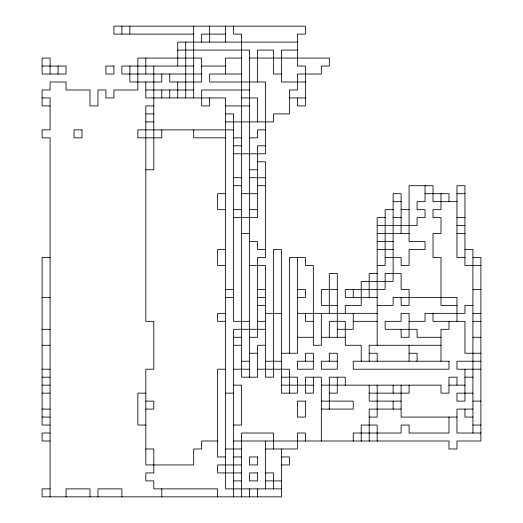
<?xml version="1.0" encoding="UTF-8"?>
<svg xmlns="http://www.w3.org/2000/svg" width="523" height="523" viewBox="0 0 523 523"><rect width="100%" height="100%" fill="white"/><g stroke="black" fill="none" stroke-linecap="round" stroke-linejoin="round"><path stroke-width="0.78" d="M193.687 34.126L113.909 34.126L113.909 26.15L305.38 26.15L305.38 34.126L297.404 34.126L297.404 66.042L305.38 66.042L305.38 105.927L297.404 105.927L297.404 97.951M225.596 34.126L201.662 34.126L201.662 42.108M297.404 42.108L177.728 42.108L177.728 66.042M177.728 50.084L249.53 50.084L249.53 377.181M297.404 50.084L281.446 50.084L281.446 81.993L305.38 81.993M241.554 58.06L225.596 58.06L225.596 74.018M249.53 58.06L329.313 58.06L329.313 66.042L321.338 66.042L321.338 74.018L297.404 74.018L297.404 89.976L289.422 89.976L289.422 113.909L273.47 113.909L273.47 121.885L225.596 121.885M42.108 66.042L66.042 66.042L66.042 74.018L42.108 74.018L42.108 58.06L50.084 58.06L50.084 74.018M193.687 66.042L121.885 66.042L121.885 74.018L201.662 74.018M201.662 66.042L225.596 66.042M241.554 74.018L209.645 74.018L209.645 81.993L265.488 81.993L265.488 153.795L233.578 153.795M281.446 74.018L273.47 74.018L273.47 50.084L257.512 50.084L257.512 81.993M145.819 89.976L193.687 89.976M249.53 89.976L201.662 89.976L201.662 105.927L209.645 105.927L209.645 97.951M42.108 97.951L50.084 97.951L50.084 129.861L42.108 129.861L42.108 137.843L50.084 137.843L50.084 496.85M241.554 97.951L257.512 97.951L257.512 121.885M289.422 97.951L305.38 97.951M50.084 105.927L42.108 105.927L42.108 89.976L50.084 89.976L50.084 81.993L66.042 81.993L66.042 89.976L89.976 89.976L89.976 105.927L97.951 105.927L97.951 89.976L105.927 89.976L105.927 97.951L113.909 97.951L113.909 89.976L137.843 89.976L137.843 58.06L201.662 58.06L201.662 81.993L169.753 81.993L169.753 74.018M153.795 105.927L145.819 105.927L145.819 321.338L153.795 321.338L153.795 369.205L145.819 369.205L145.819 464.94L193.687 464.94L193.687 448.982L201.662 448.982L201.662 441.007L217.62 441.007M225.596 105.927L249.53 105.927M145.819 113.909L153.795 113.909M225.596 113.909L233.578 113.909L233.578 321.338L249.53 321.338M145.819 121.885L153.795 121.885M233.578 129.861L137.843 129.861L137.843 137.843L161.777 137.843L161.777 129.861M265.488 129.861L257.512 129.861L257.512 137.843L249.53 137.843M225.596 137.843L193.687 137.843L193.687 129.861M233.578 137.843L241.554 137.843M233.578 145.819L241.554 145.819M265.488 145.819L257.512 145.819L257.512 217.62L233.578 217.62M257.512 161.777L265.488 161.777L265.488 257.512L257.512 257.512L257.512 337.289L249.53 337.289M145.819 169.753L153.795 169.753L153.795 66.042M249.53 169.753L257.512 169.753M233.578 177.728L241.554 177.728M249.53 177.728L265.488 177.728M233.578 185.711L241.554 185.711M257.512 185.711L265.488 185.711M225.596 193.687L217.62 193.687L217.62 209.645L225.596 209.645M241.554 193.687L257.512 193.687M425.049 193.687L448.982 193.687L448.982 201.662M456.958 193.687L464.94 193.687M393.139 201.662L401.115 201.662M456.958 201.662L433.024 201.662L433.024 185.711L409.091 185.711L409.091 241.554L425.049 241.554L425.049 249.53L409.091 249.53L409.091 265.488L401.115 265.488L401.115 257.512L385.157 257.512M233.578 209.645L241.554 209.645M249.53 209.645L257.512 209.645M393.139 209.645L385.157 209.645L385.157 265.488L377.181 265.488M401.115 209.645L409.091 209.645M385.157 217.62L377.181 217.62L377.181 345.272M393.139 217.62L401.115 217.62M456.958 217.62L464.94 217.62M377.181 225.596L417.073 225.596L417.073 217.62L425.049 217.62L425.049 209.645L417.073 209.645L417.073 201.662L425.049 201.662L425.049 185.711M456.958 225.596L464.94 225.596M241.554 233.578L249.53 233.578M377.181 233.578L409.091 233.578M456.958 233.578L464.94 233.578M249.53 241.554L257.512 241.554L257.512 249.53L265.488 249.53M377.181 241.554L393.139 241.554M225.596 249.53L217.62 249.53L217.62 265.488L225.596 265.488M377.181 249.53L393.139 249.53M464.94 249.53L472.916 249.53L472.916 433.024M50.084 257.512L42.108 257.512L42.108 425.049L50.084 425.049M464.94 257.512L456.958 257.512L456.958 185.711L464.94 185.711L464.94 265.488L480.892 265.488M472.916 257.512L480.892 257.512L480.892 441.007L456.958 441.007L456.958 448.982L448.982 448.982L448.982 441.007L233.578 441.007M249.53 265.488L265.488 265.488L265.488 377.181L273.47 377.181L273.47 249.53L281.446 249.53L281.446 393.139L297.404 393.139L297.404 377.181L281.446 377.181M377.181 273.47L369.205 273.47L369.205 297.404M225.596 289.422L233.578 289.422M257.512 289.422L265.488 289.422M297.404 289.422L305.38 289.422L305.38 297.404L297.404 297.404M337.289 289.422L321.338 289.422L321.338 305.38L337.289 305.38M472.916 289.422L480.892 289.422M42.108 297.404L50.084 297.404M225.596 297.404L233.578 297.404M257.512 297.404L265.488 297.404M377.181 297.404L345.272 297.404L345.272 289.422L385.157 289.422L385.157 273.47L401.115 273.47L401.115 289.422L409.091 289.422L409.091 305.38L401.115 305.38L401.115 297.404M257.512 305.38L265.488 305.38M377.181 305.38L393.139 305.38L393.139 297.404L456.958 297.404L456.958 321.338M456.958 305.38L441.007 305.38L441.007 257.512L433.024 257.512L433.024 233.578L441.007 233.578L441.007 217.62L433.024 217.62L433.024 209.645L441.007 209.645L441.007 193.687M472.916 305.38L464.94 305.38L464.94 313.355L425.049 313.355L425.049 321.338L409.091 321.338M225.596 313.355L217.62 313.355L217.62 321.338L225.596 321.338M265.488 313.355L281.446 313.355M297.404 313.355L377.181 313.355M472.916 313.355L480.892 313.355M257.512 321.338L265.488 321.338M313.355 321.338L305.38 321.338L305.38 313.355M353.247 321.338L377.181 321.338M472.916 321.338L480.892 321.338M42.108 329.313L50.084 329.313M265.488 329.313L233.578 329.313L233.578 496.85M337.289 329.313L353.247 329.313L353.247 313.355M233.578 337.289L241.554 337.289M297.404 337.289L313.355 337.289M321.338 337.289L345.272 337.289M441.007 337.289L417.073 337.289L417.073 329.313L385.157 329.313L385.157 321.338L401.115 321.338L401.115 313.355L409.091 313.355L409.091 337.289L401.115 337.289L401.115 329.313M472.916 337.289L480.892 337.289M42.108 345.272L50.084 345.272M233.578 345.272L241.554 345.272M265.488 345.272L257.512 345.272L257.512 377.181L241.554 377.181L241.554 34.126L233.578 34.126L233.578 26.15M441.007 345.272L369.205 345.272L369.205 361.223M249.53 353.247L257.512 353.247M281.446 353.247L297.404 353.247L297.404 257.512M369.205 353.247L377.181 353.247L377.181 361.223M409.091 353.247L417.073 353.247L417.073 361.223M480.892 353.247L464.94 353.247L464.94 321.338L433.024 321.338L433.024 313.355M241.554 361.223L249.53 361.223M265.488 361.223L281.446 361.223M313.355 361.223L297.404 361.223L297.404 369.205L313.355 369.205L313.355 353.247L305.38 353.247L305.38 361.223M337.289 361.223L321.338 361.223L321.338 369.205L337.289 369.205L337.289 353.247L329.313 353.247L329.313 361.223M480.892 361.223L456.958 361.223L456.958 369.205L480.892 369.205M42.108 369.205L50.084 369.205M225.596 369.205L217.62 369.205L217.62 456.958L225.596 456.958M233.578 369.205L249.53 369.205M257.512 369.205L289.422 369.205L289.422 393.139M42.108 377.181L50.084 377.181M464.94 377.181L472.916 377.181M42.108 385.157L50.084 385.157M233.578 385.157L241.554 385.157L241.554 425.049L233.578 425.049M281.446 385.157L313.355 385.157M321.338 385.157L441.007 385.157L441.007 393.139L448.982 393.139L448.982 377.181L456.958 377.181L456.958 385.157M448.982 385.157L464.94 385.157M42.108 393.139L50.084 393.139M145.819 393.139L137.843 393.139L137.843 425.049L145.819 425.049M225.596 393.139L233.578 393.139M329.313 393.139L337.289 393.139L337.289 377.181M369.205 393.139L409.091 393.139L409.091 385.157M472.916 393.139L456.958 393.139L456.958 401.115L464.94 401.115L464.94 369.205M145.819 401.115L153.795 401.115L153.795 409.091L145.819 409.091M321.338 401.115L353.247 401.115L353.247 409.091L321.338 409.091M401.115 401.115L369.205 401.115L369.205 385.157M472.916 401.115L480.892 401.115M42.108 409.091L50.084 409.091M401.115 409.091L369.205 409.091L369.205 441.007M472.916 409.091L456.958 409.091L456.958 433.024L480.892 433.024M42.108 417.073L50.084 417.073M369.205 417.073L377.181 417.073L377.181 385.157M456.958 417.073L401.115 417.073L401.115 385.157M472.916 417.073L464.94 417.073L464.94 409.091M472.916 425.049L480.892 425.049M50.084 433.024L42.108 433.024L42.108 441.007L50.084 441.007M145.819 448.982L153.795 448.982L153.795 472.916L145.819 472.916L145.819 480.892L153.795 480.892L153.795 488.874L217.62 488.874L217.62 496.85M225.596 448.982L241.554 448.982M265.488 448.982L297.404 448.982L297.404 433.024L305.38 433.024L305.38 441.007M233.578 456.958L241.554 456.958M281.446 456.958L289.422 456.958L289.422 464.94L281.446 464.94M241.554 464.94L217.62 464.94L217.62 472.916L241.554 472.916M265.488 472.916L273.47 472.916L273.47 488.874M233.578 480.892L241.554 480.892M265.488 480.892L281.446 480.892M50.084 488.874L42.108 488.874L42.108 496.85L281.446 496.85L281.446 448.982M281.446 488.874L225.596 488.874L225.596 97.951L145.819 97.951L145.819 81.993M448.982 321.338L448.982 329.313L441.007 329.313L441.007 361.223M448.982 417.073L448.982 433.024L409.091 433.024L409.091 425.049L401.115 425.049L401.115 433.024L353.247 433.024L353.247 441.007M409.091 345.272L409.091 361.223M401.115 233.578L401.115 193.687L393.139 193.687L393.139 281.446L361.223 281.446L361.223 305.38L345.272 305.38L345.272 313.355M393.139 385.157L393.139 393.139M393.139 401.115L393.139 409.091M377.181 441.007L377.181 425.049L361.223 425.049L361.223 441.007M361.223 361.223L361.223 345.272L345.272 345.272L345.272 321.338L329.313 321.338L329.313 337.289M353.247 289.422L353.247 297.404M345.272 385.157L345.272 377.181L329.313 377.181L329.313 409.091M337.289 337.289L337.289 273.47L329.313 273.47L329.313 313.355M321.338 313.355L321.338 345.272L313.355 345.272L313.355 265.488L305.38 265.488L305.38 257.512L289.422 257.512L289.422 353.247M321.338 441.007L321.338 377.181L305.38 377.181L305.38 393.139L313.355 393.139L313.355 377.181M273.47 448.982L273.47 433.024L241.554 433.024L241.554 496.85M265.488 441.007L265.488 488.874M257.512 488.874L257.512 496.85M249.53 488.874L249.53 496.85M225.596 26.15L225.596 42.108M209.645 26.15L209.645 42.108M193.687 26.15L193.687 97.951M185.711 42.108L185.711 97.951M177.728 81.993L177.728 97.951M169.753 89.976L169.753 97.951M161.777 74.018L161.777 81.993L129.861 81.993L129.861 66.042M161.777 89.976L161.777 97.951M161.777 488.874L161.777 496.85M145.819 58.06L145.819 74.018M129.861 26.15L129.861 34.126M121.885 26.15L121.885 34.126M121.885 496.85L121.885 488.874L97.951 488.874L97.951 496.85M89.976 496.85L89.976 488.874L66.042 488.874L66.042 496.85M58.06 66.042L58.06 74.018M113.909 66.042L105.927 66.042L105.927 74.018L113.909 74.018L113.909 66.042M81.993 129.861L74.018 129.861L74.018 137.843L81.993 137.843L81.993 129.861M448.982 361.223L353.247 361.223L353.247 369.205L448.982 369.205L448.982 361.223M305.38 401.115L297.404 401.115L297.404 417.073L305.38 417.073L305.38 401.115M257.512 456.958L249.53 456.958L249.53 464.94L257.512 464.94L257.512 456.958M257.512 472.916L249.53 472.916L249.53 480.892L257.512 480.892L257.512 472.916"/></g></svg>
